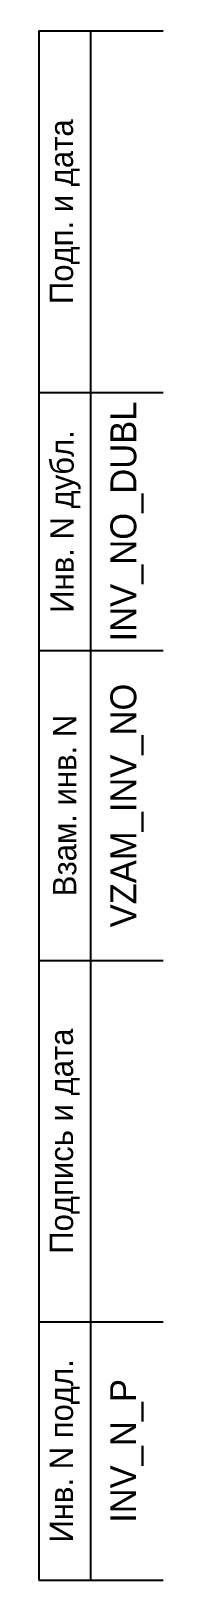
# Model space of a CAD drawing. Extents: x 8 to 20, y 5 to 155.
import ezdxf
from ezdxf.enums import TextEntityAlignment as Align

# ---------------------------------------------------------------- set-up
doc = ezdxf.new("R2010")
doc.units = 0
doc.header["$LTSCALE"] = 7
doc.header["$MEASUREMENT"] = 0
doc.layers.get('0').update_dxf_attribs({"linetype": 'CONTINUOUS'})
doc.styles.add('T', font='es_win.shx', dxfattribs={"bigfont": 'my_b_f.shx'})

msp = doc.modelspace()

# ---------------------------------------------------------------- linework, layer by layer
at = {"color": 1, "linetype": 'ByBlock'}
for p, q in [((8, 155), (8, 5)), ((8, 155), (20, 155)), ((13, 155), (13, 5)), ((8, 120), (20, 120)), ((8, 95), (20, 95)), ((8, 65), (20, 65)), ((8, 30), (20, 30)), ((8, 5), (20, 5))]:
    msp.add_line(p, q, dxfattribs=at)

# ---------------------------------------------------------------- texts
at = {"color": 34, "linetype": 'ByBlock', "style": 'T'}
for s, p in [('Подп. и дата', (10.5, 137.5)), ('Инв. N дубл.', (10.5, 107.5)), ('Взам. инв. N', (10.5, 80)), ('Подпись и дата', (10.5, 47.5)), ('Инв. N подл.', (10.5, 17.5))]:
    msp.add_text(s, height=2.25, rotation=90.0002, dxfattribs=at).set_placement(p, align=Align.MIDDLE)
at = {"color": 34, "linetype": 'ByBlock', "style": 'T', "flags": 8}
for tag, p in [('INV_NO_DUBL', (16.5, 107.5)), ('VZAM_INV_NO', (16.5, 80)), ('INV_N_P', (16.5, 17.5))]:
    msp.add_attdef(tag, text='', height=2.5, rotation=90.0002, dxfattribs=at).set_placement(p, align=Align.MIDDLE)

doc.saveas('drawing.dxf')
